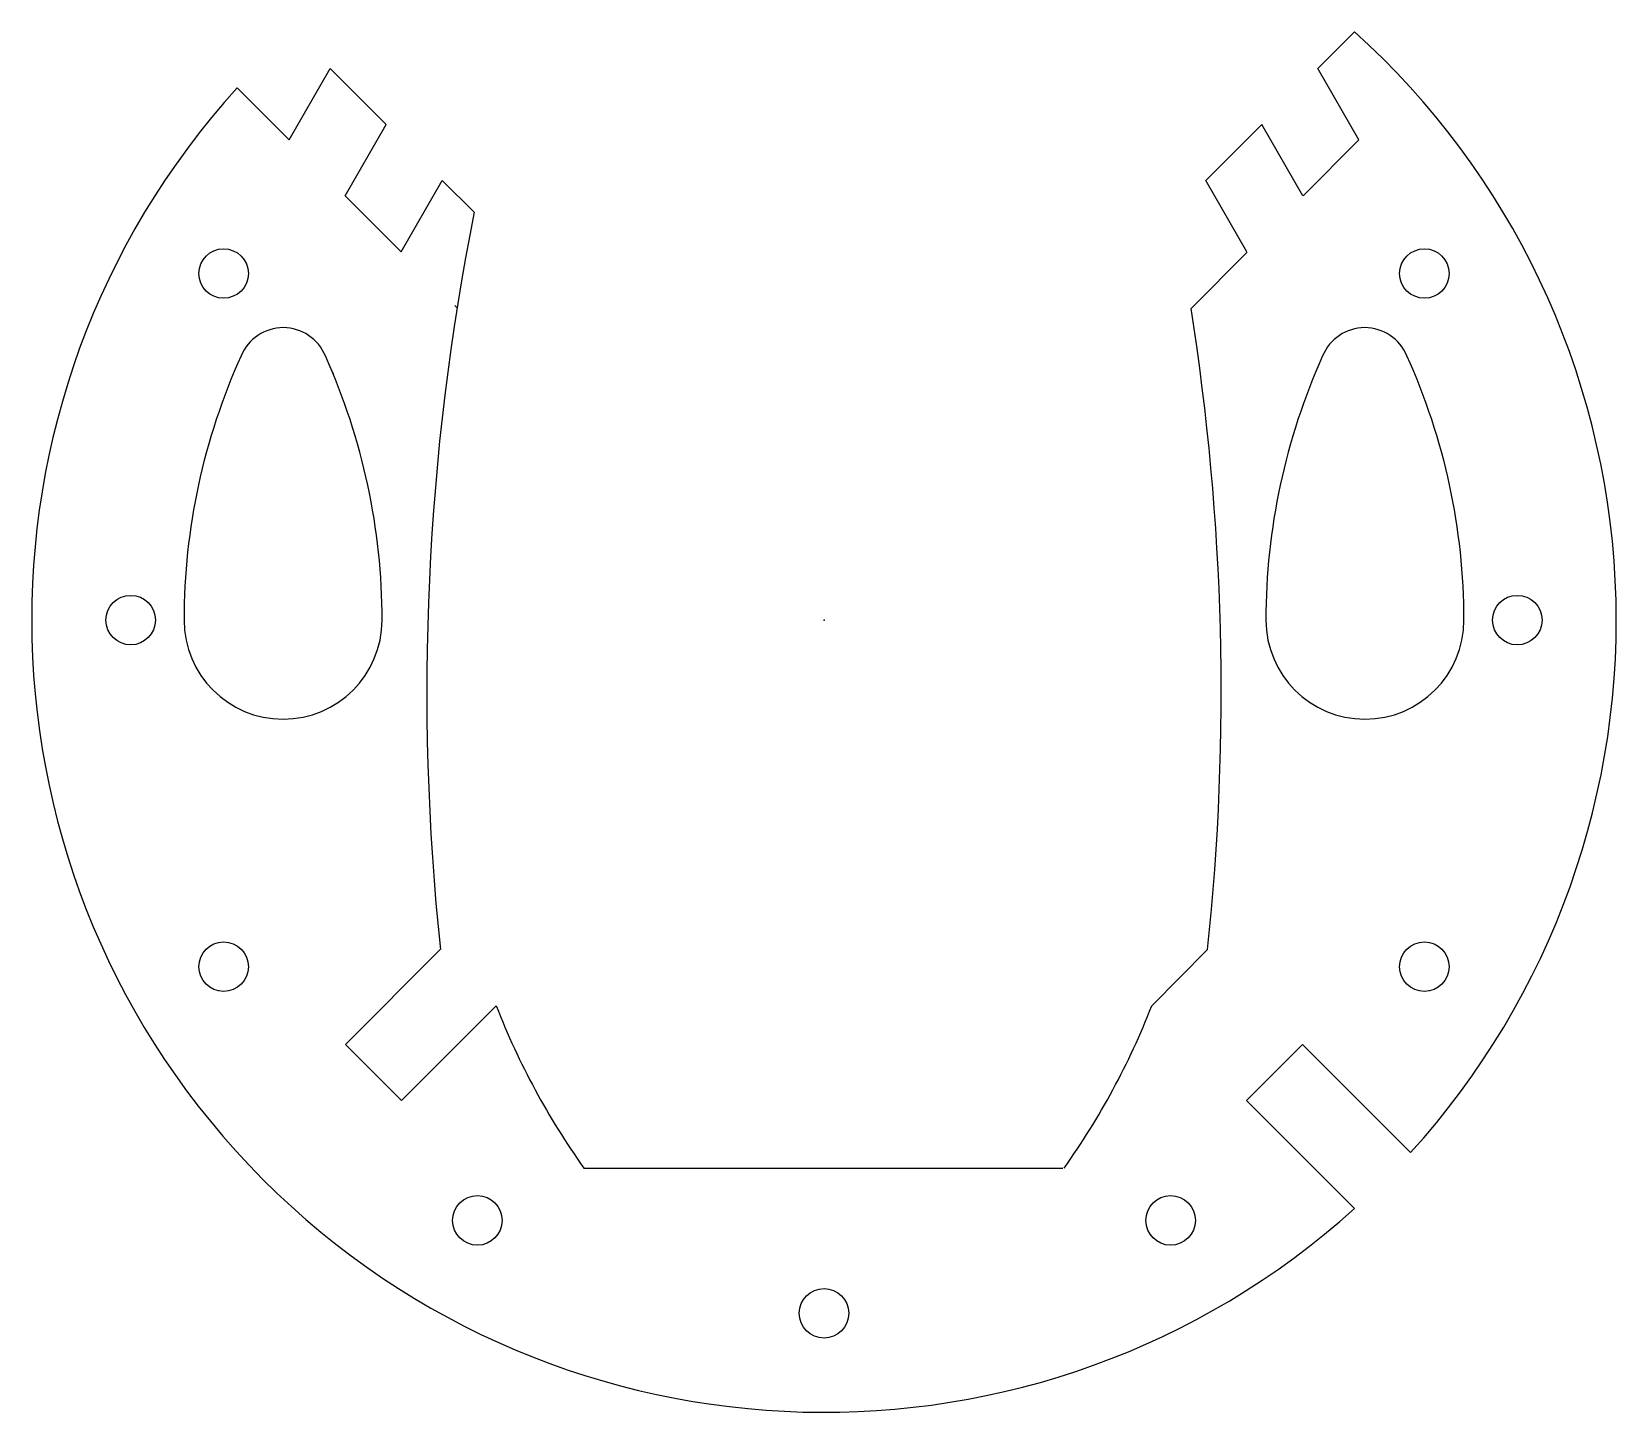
# Model space of a CAD drawing. Extents: x -8 to 8, y -8 to 5.9.
import ezdxf

# ---------------------------------------------------------------- set-up
doc = ezdxf.new("R2010")
doc.units = 0
doc.layers.get('0').update_dxf_attribs({"color": 1, "linetype": 'CONTINUOUS'})

msp = doc.modelspace()

# ---------------------------------------------------------------- linework, layer by layer
for points in [[(4.98603, 5.57167), (5.35645, 5.94209)], [(-5.40192, 4.85134), (-4.98603, 5.57167)], [(-4.42035, 5.00599), (-4.98603, 5.57167)], [(5.40192, 4.85134), (4.98603, 5.57167)], [(-5.92545, 5.37486), (-5.40192, 4.85134)], [(-4.83623, 4.28566), (-4.42035, 5.00599)], [(3.85466, 4.4403), (4.42035, 5.00599)], [(4.83623, 4.28566), (4.42035, 5.00599)], [(4.8373, 4.28382), (5.40182, 4.85152)], [(-4.27055, 3.71997), (-3.85466, 4.4403)], [(-3.53307, 4.11871), (-3.85466, 4.4403)], [(4.27055, 3.71997), (3.85466, 4.4403)], [(-4.83624, 4.28565), (-4.27055, 3.71997)], [(3.70613, 3.14629), (4.27277, 3.71612)], [(-3.70486, 3.15429), (-3.72843, 3.17785)], [(-4.96093, 2.49358), (-4.94922, 2.49609)], [(-4.83096, -4.28519), (-3.87591, -3.32533)], [(3.30965, -3.8953), (3.8735, -3.32776)], [(-3.30966, -3.89527), (-4.26711, -4.85273)], [(-4.26711, -4.85273), (-4.83096, -4.28519)], [(4.26711, -4.85273), (4.83096, -4.28519)], [(4.83096, -4.28519), (5.92314, -5.3774)], [(4.26711, -4.85273), (5.35645, -5.94209)], [(-2.42361, -5.53376), (2.41279, -5.53376)]]:
    msp.add_lwpolyline(points)
for centre in [(-6.06218, 3.5), (6.06218, 3.5), (-7, 0), (7, 0), (-6.06218, -3.5), (6.06218, -3.5), (-3.5, -6.06218), (3.5, -6.06218), (0, -7)]:
    msp.add_circle(centre, 0.25)
for centre, radius, start, end in [((0, 0), 8, 317.765, 407.967), ((0, 0), 8, 137.789, 312.033), ((20.7546, -0.725268), 24.7652, 168.721, 186.032), ((-20.7546, -0.725268), 24.7652, 353.968, 368.994), ((-5.46013, 2.49358), 0.459658, 22.2365, 157.786), ((5.46013, 2.49358), 0.459658, 382.214, 517.764), ((0, 0), 6.46189, 155.62, 180), ((-10.9606, 0), 6.49874, 0, 24.2346), ((10.9606, 0), 6.49874, 155.765, 180), ((0, 0), 6.46189, 360, 384.38), ((-5.46189, 0), 1, 180, 360), ((5.46189, 0), 1, 180, 360), ((3.73675, -1.14359), 7.56463, 201.331, 215.476), ((-3.73675, -1.14359), 7.56463, 324.524, 338.669)]:
    msp.add_arc(centre, radius, start, end)
msp.add_point((0, 0))

doc.saveas('drawing.dxf')
